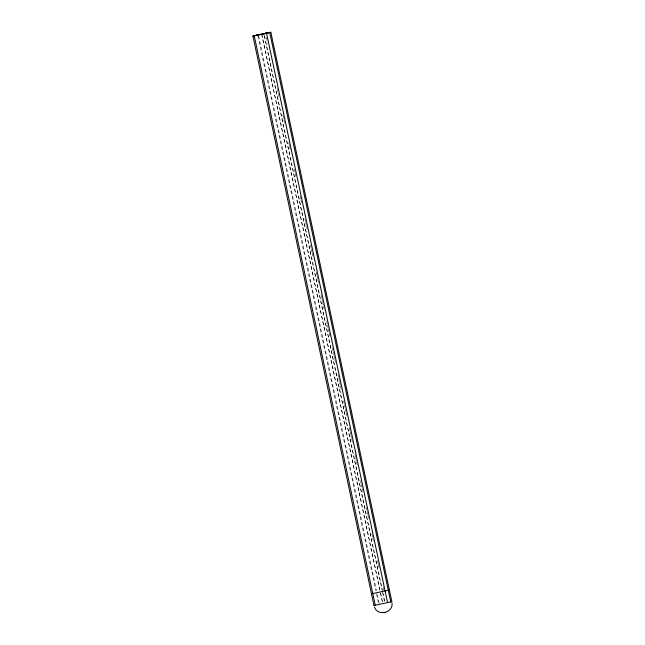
<?xml version="1.0" encoding="UTF-8"?>
<svg xmlns="http://www.w3.org/2000/svg" width="645" height="645" viewBox="0 0 645 645"><rect width="100%" height="100%" fill="white"/><g stroke="black" fill="none" stroke-linecap="round" stroke-linejoin="round"><path stroke-width="0.48" stroke-dasharray="3.23 2.42" d="M266.337 37.313L267.594 43.223M277.229 88.559L278.068 92.493M278.277 93.485L278.906 96.436M282.889 115.165L283.719 119.099M283.929 120.091L284.558 123.042M288.75 142.755L289.379 145.706M289.589 146.697L290.218 149.648M294.402 169.361L295.031 172.312M295.241 173.303L295.87 176.254M300.062 195.967L300.691 198.918M300.901 199.91L301.529 202.861M304.875 218.631L305.504 221.59M305.714 222.573L306.343 225.524M306.552 226.516L307.181 229.467M310.535 245.237L311.164 248.196M311.374 249.18L312.003 252.139M312.212 253.122L312.841 256.073M316.187 271.843L316.816 274.802M317.026 275.786L317.654 278.745M317.864 279.728L318.493 282.679M321.008 294.507L321.637 297.466M321.847 298.45L322.476 301.409M322.685 302.392L323.314 305.351M323.524 306.335L324.145 309.286M326.66 321.113L327.289 324.072M327.499 325.056L328.128 328.015M328.337 328.998L328.966 331.957M329.176 332.941L329.805 335.892M332.32 347.719L332.949 350.678M333.159 351.662L333.788 354.621M333.989 355.605L334.618 358.564M334.828 359.547L335.456 362.498M337.972 374.326L338.601 377.285M338.81 378.268L339.439 381.227M339.649 382.211L340.278 385.17M340.487 386.153L341.116 389.104M343.632 400.932L344.253 403.891M344.462 404.875L345.091 407.834M345.301 408.817L345.93 411.776M346.139 412.76L346.768 415.711M349.284 427.538L349.913 430.497M350.122 431.481L350.751 434.44M350.961 435.423L351.589 438.382M351.799 439.366L352.428 442.317M354.935 454.144L355.564 457.103M355.774 458.087L356.403 461.046M356.612 462.03L357.241 464.989M360.595 480.751L361.224 483.71M361.434 484.693L362.063 487.652M362.272 488.636L362.901 491.595M366.247 507.357L366.876 510.316M367.086 511.3L367.714 514.259M367.924 515.242L368.553 518.201M371.907 533.963L372.536 536.922M372.745 537.906L373.374 540.865M377.559 560.569L378.188 563.528M378.397 564.512L379.026 567.471M383.219 587.176L383.848 590.135M264.434 35.652L382.364 590.441M382.775 592.4L384.646 601.18M264.297 35.717L382.219 590.506M382.638 592.473L384.501 601.253M261.797 34.193L379.937 589.965M380.558 592.916L382.63 602.672M261.709 34.241L379.841 590.014M380.461 592.965L382.541 602.712M258.556 35.878L376.478 590.667M377.317 594.593L379.179 603.365M257.96 36.015L375.882 590.804M376.511 593.755L378.583 603.502"/><path stroke-width="0.97" d="M392.071 603.285C392.966 613.137 377.623 616.394 374.439 607.034M269.546 32.548L270.836 32.25L391.87 601.704L391.273 601.85M262.064 34.064L252.929 36.056L373.971 605.502L391.87 601.704M269.11 32.645L252.929 36.056L260.894 34.338M389.217 590.038L371.746 593.755M263.031 33.887L270.811 32.25M262.87 33.959L266.014 33.274L264.015 33.677M265.498 33.371L269.723 32.46L390.765 601.914M261.967 34.112L266.514 33.129L387.548 602.575M258.347 34.895L254.219 35.757L375.261 605.203M260.733 34.419L257.75 35.032M263.878 33.75L266.2 33.274M374.455 605.421L373.995 605.51M384.041 612.685L384.823 612.557"/></g></svg>
